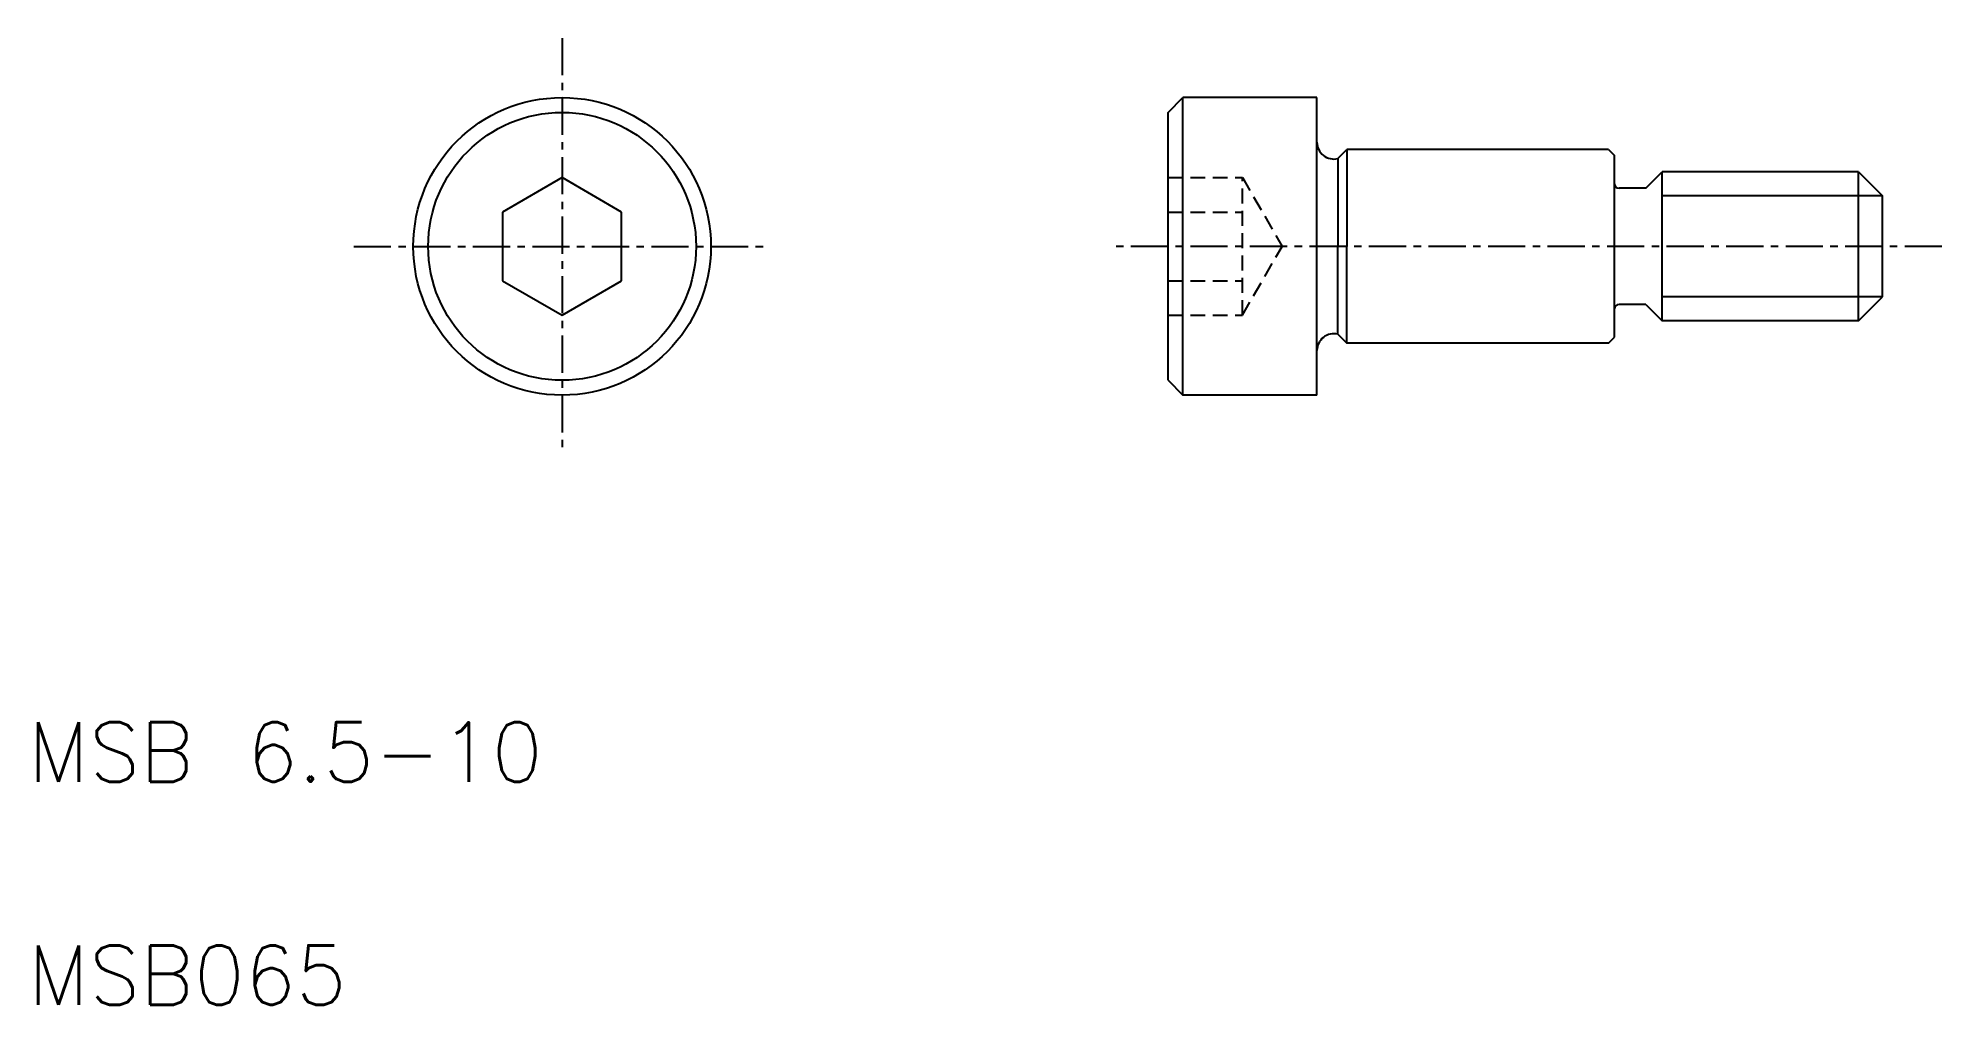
# Model space of a CAD drawing. Extents: x 5.3 to 69.3, y 5 to 37.5.
import ezdxf

# ---------------------------------------------------------------- set-up
doc = ezdxf.new("R2010")
doc.units = 0
doc.linetypes.add('CENTER', pattern=[2, 1.25, -0.25, 0.25, -0.25])
doc.linetypes.add('DASHED', pattern=[0.75, 0.5, -0.25])
doc.layers.get('0').update_dxf_attribs({"linetype": 'CONTINUOUS'})
doc.layers.add('CENTER', color=1, linetype='CENTER')
doc.styles.get("Standard").update_dxf_attribs({"font": 'txt.shx', "bigfont": '@extfont2.shx'})

msp = doc.modelspace()

# ---------------------------------------------------------------- linework, layer by layer
at = {"color": 7, "linetype": 'CONTINUOUS'}
for p, q in [((43.31, 34.992), (43.81, 35.492)), ((43.81, 25.492), (43.81, 35.492)), ((48.31, 35.492), (43.81, 35.492)), ((48.31, 25.492), (48.31, 35.492)), ((43.31, 25.992), (43.31, 34.992)), ((49.01, 33.442), (49.31, 33.742)), ((49.01, 33.442), (49.01, 30.492)), ((58.11, 33.742), (49.31, 33.742)), ((49.31, 33.742), (49.31, 30.492)), ((58.11, 33.742), (58.31, 33.542)), ((58.31, 27.442), (58.31, 33.542)), ((22.95, 32.801), (20.95, 31.646)), ((24.95, 31.646), (22.95, 32.801)), ((59.36, 32.442), (59.91, 32.992)), ((66.51, 32.992), (59.91, 32.992)), ((59.91, 27.992), (59.91, 32.992)), ((66.51, 32.992), (67.31, 32.192)), ((66.51, 27.992), (66.51, 32.992)), ((59.36, 32.442), (58.46, 32.442)), ((67.31, 28.792), (67.31, 32.192)), ((20.95, 31.646), (20.95, 29.337)), ((24.95, 29.337), (24.95, 31.646)), ((49.01, 27.542), (49.01, 30.492)), ((49.31, 27.242), (49.31, 30.492)), ((20.95, 29.337), (22.95, 28.182)), ((22.95, 28.182), (24.95, 29.337)), ((66.51, 27.992), (67.31, 28.792)), ((59.36, 28.542), (58.46, 28.542)), ((59.36, 28.542), (59.91, 27.992)), ((49.01, 27.542), (49.31, 27.242)), ((66.51, 27.992), (59.91, 27.992)), ((58.11, 27.242), (49.31, 27.242)), ((58.11, 27.242), (58.31, 27.442)), ((43.31, 25.992), (43.81, 25.492)), ((48.31, 25.492), (43.81, 25.492))]:
    msp.add_line(p, q, dxfattribs=at)
at = {"color": 3, "linetype": 'DASHED'}
for p, q in [((43.31, 32.801), (45.81, 32.801)), ((45.81, 28.182), (45.81, 32.801)), ((45.81, 32.801), (47.143, 30.492)), ((43.31, 31.646), (45.81, 31.646)), ((43.31, 30.492), (43.31, 30.492)), ((45.81, 28.182), (47.143, 30.492)), ((43.31, 29.337), (45.81, 29.337)), ((43.31, 28.242), (43.31, 28.242)), ((43.31, 28.182), (45.81, 28.182))]:
    msp.add_line(p, q, dxfattribs=at)
at = {"color": 3, "linetype": 'CONTINUOUS'}
for p, q in [((67.31, 32.192), (59.91, 32.192)), ((67.31, 28.792), (59.91, 28.792))]:
    msp.add_line(p, q, dxfattribs=at)
at = {"color": 7, "linetype": 'CONTINUOUS'}
for radius in [5, 4.5]:
    msp.add_circle((22.95, 30.492), radius, dxfattribs=at)
for centre, radius, start, end in [((48.884, 34.002), 0.575, 181.0905, 282.5951), ((58.46, 32.592), 0.15, 180, 270), ((58.46, 28.392), 0.15, 90, 180), ((48.884, 26.981), 0.575, 77.4049, 178.9095)]:
    msp.add_arc(centre, radius, start, end, dxfattribs=at)
at = {"layer": 'CENTER', "color": 1, "linetype": 'CENTER'}
for p, q in [((22.95, 37.492), (22.95, 23.492)), ((15.95, 30.492), (29.95, 30.492)), ((69.31, 30.492), (41.31, 30.492))]:
    msp.add_line(p, q, dxfattribs=at)

# ---------------------------------------------------------------- texts
at = {"color": 7, "linetype": 'CONTINUOUS'}
for s, p in [('MSB 6.5-10', (5, 12.5)), ('MSB065', (5, 5))]:
    msp.add_text(s, height=2, dxfattribs=at).set_placement(p)

doc.saveas('drawing.dxf')
